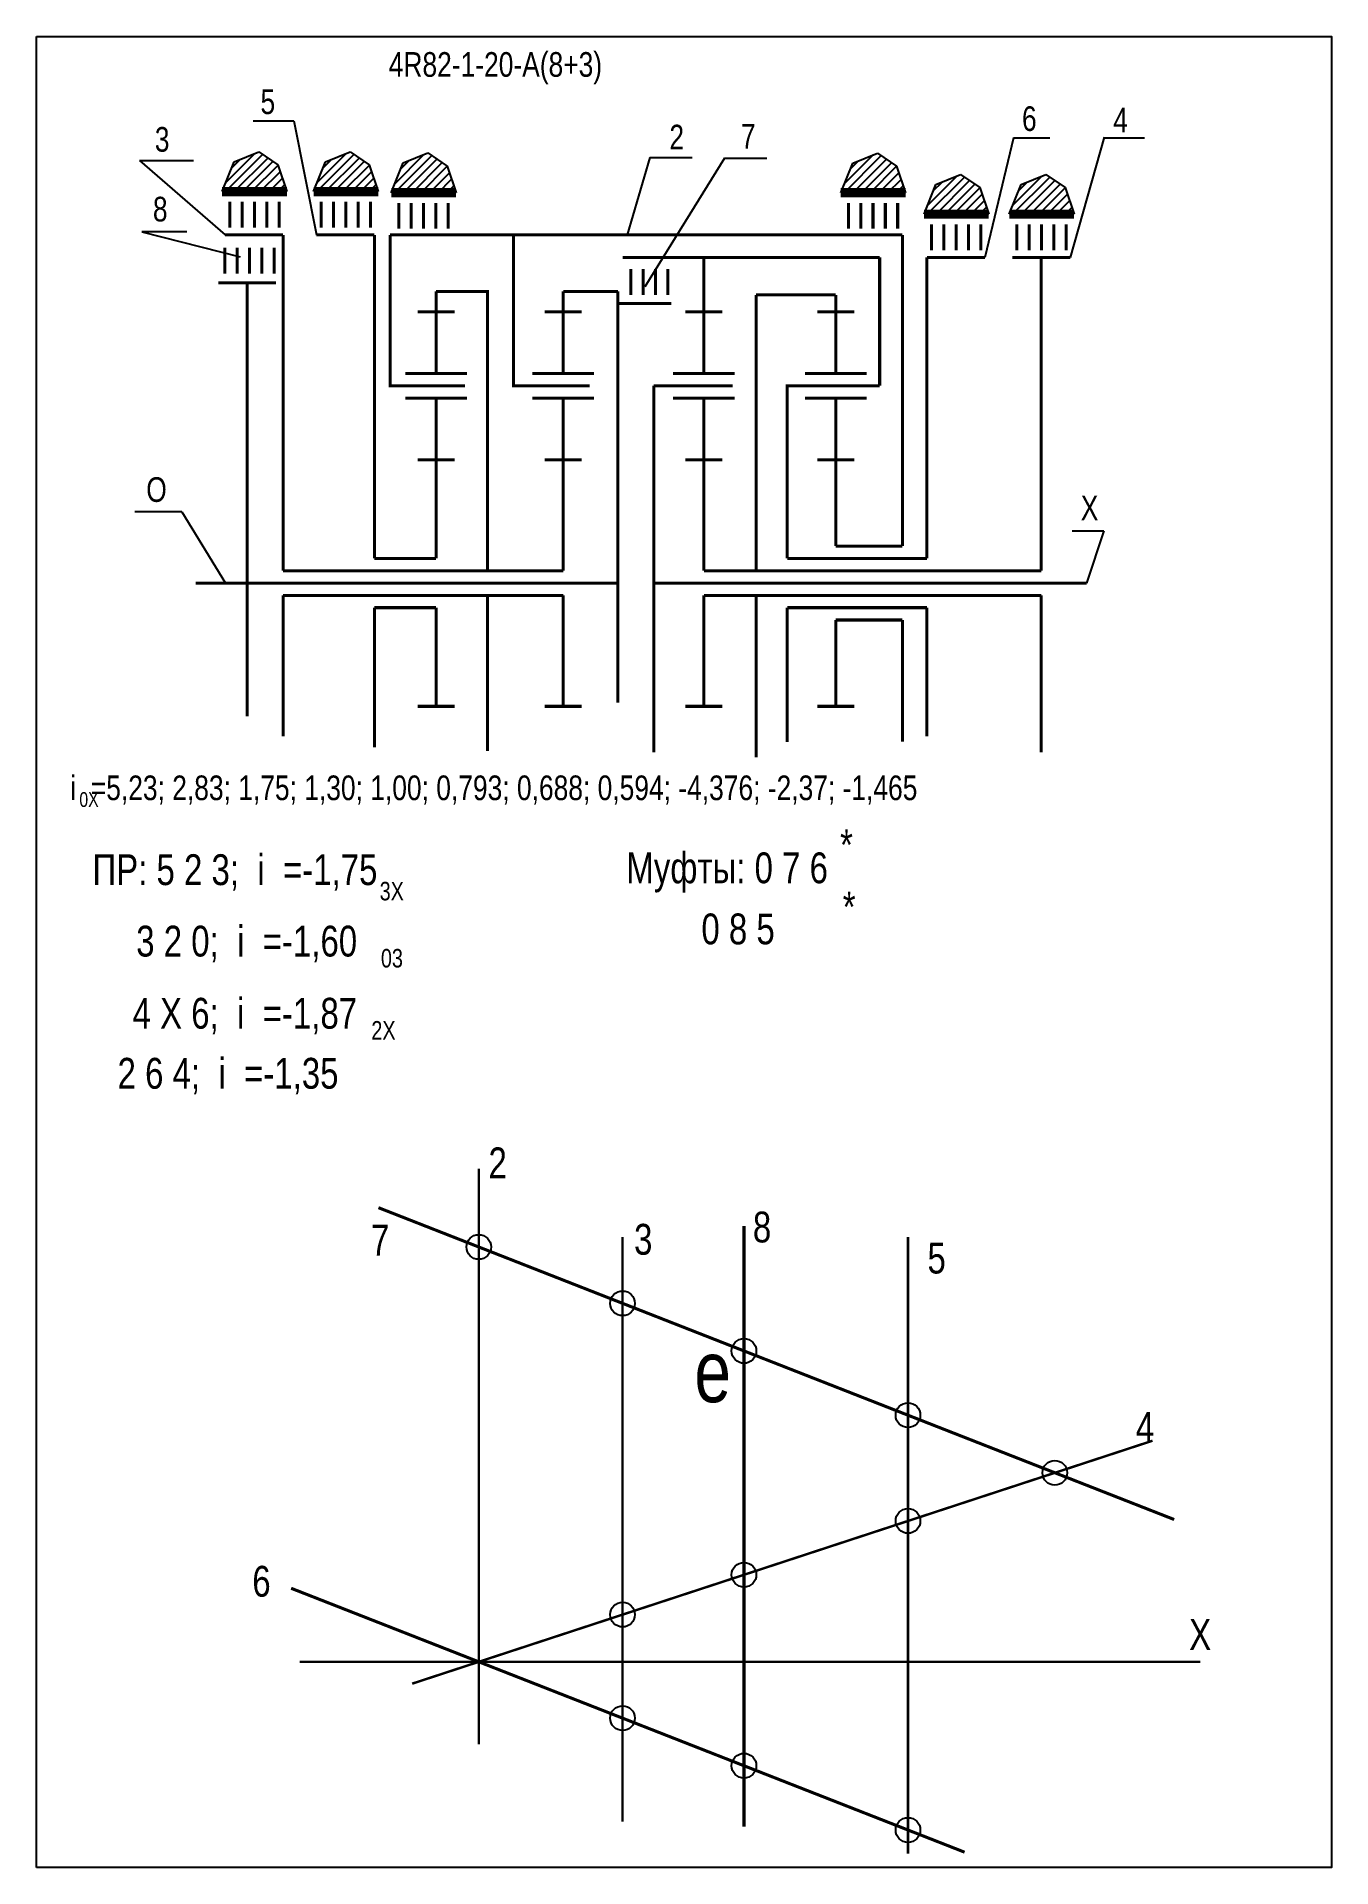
# Model space of a CAD drawing. Extents: x -352 to -142, y 153 to 450.
import ezdxf

# ---------------------------------------------------------------- set-up
doc = ezdxf.new("R2010")
doc.units = 0
doc.header["$LTSCALE"] = 15
doc.layers.get('0').update_dxf_attribs({"linetype": 'CONTINUOUS'})
doc.layers.add('DIM', color=92, linetype='CONTINUOUS')
doc.layers.add('MAIN', color=5, linetype='CONTINUOUS')
doc.styles.add('AMK', font='amk.shx', dxfattribs={"width": 0.8})

msp = doc.modelspace()

# ---------------------------------------------------------------- hatches: boundary and pattern name
at = {"layer": 'DIM'}
h = msp.add_hatch(dxfattribs=at)
h.set_pattern_fill('_USER', color=0, angle=45, style=0, pattern_type=0)
h.set_pattern_definition([(45, (-70.0962, -0.9755), (-0.7071068, 0.7071068), [])])
h.paths.add_polyline_path([(-320.39, 429.54), (-322.34, 424.72), (-311.84, 424.72), (-313.29, 429.05), (-316.4, 431.16)])
h = msp.add_hatch(dxfattribs=at)
h.set_pattern_fill('_USER', color=0, angle=45, style=0, pattern_type=0)
h.set_pattern_definition([(45, (-55.2742, -0.9755), (-0.7071068, 0.7071068), [])])
h.paths.add_polyline_path([(-305.57, 429.54), (-307.51, 424.72), (-297.02, 424.72), (-298.47, 429.05), (-301.58, 431.16)])
h = msp.add_hatch(dxfattribs=at)
h.set_pattern_fill('_USER', color=0, angle=45, style=0, pattern_type=0)
h.set_pattern_definition([(45, (-42.6628, -1.149), (-0.7071068, 0.7071068), [])])
h.paths.add_polyline_path([(-292.96, 429.37), (-294.9, 424.55), (-284.41, 424.55), (-285.86, 428.87), (-288.97, 430.99)])
h = msp.add_hatch(dxfattribs=at)
h.set_pattern_fill('_USER', color=0, angle=45, style=0, pattern_type=0)
h.set_pattern_definition([(45, (30.2416, -1.1564), (-0.7071068, 0.7071068), [])])
h.paths.add_polyline_path([(-220.05, 429.36), (-222, 424.54), (-211.5, 424.54), (-212.95, 428.86), (-216.07, 430.98)])
h = msp.add_hatch(dxfattribs=at)
h.set_pattern_fill('_USER', color=0, angle=45, style=0, pattern_type=0)
h.set_pattern_definition([(45, (43.7392, -4.638), (-0.7071068, 0.7071068), [])])
h.paths.add_polyline_path([(-206.56, 425.88), (-208.5, 421.06), (-198, 421.06), (-199.45, 425.38), (-202.57, 427.5)])
h = msp.add_hatch(dxfattribs=at)
h.set_pattern_fill('_USER', color=0, angle=45, style=0, pattern_type=0)
h.set_pattern_definition([(45, (57.5724, -4.638), (-0.7071068, 0.7071068), [])])
h.paths.add_polyline_path([(-192.72, 425.88), (-194.67, 421.06), (-184.17, 421.06), (-185.62, 425.38), (-188.74, 427.5)])

# ---------------------------------------------------------------- linework, layer by layer
at = {"const_width": 0.4}
for points in [[(-280.72, 266.24), (-280.72, 172.82)], [(-257.4, 255.14), (-257.4, 160.27)], [(-211.1, 255.14), (-211.1, 155.11)], [(-291.52, 182.67), (-171.44, 222.08)]]:
    msp.add_lwpolyline(points, dxfattribs=at)
at = {"layer": 'DIM', "color": 0}
for p, q in [((-317.29, 436.19), (-310.72, 436.19)), ((-310.72, 436.19), (-307.05, 417.71)), ((-320.39, 429.54), (-316.4, 431.16)), ((-316.4, 431.16), (-313.29, 429.05)), ((-305.57, 429.54), (-301.58, 431.16)), ((-301.58, 431.16), (-298.47, 429.05)), ((-292.96, 429.37), (-288.97, 430.99)), ((-288.97, 430.99), (-285.86, 428.87)), ((-220.05, 429.36), (-216.07, 430.98)), ((-216.07, 430.98), (-212.95, 428.86)), ((-193.99, 433.45), (-198.62, 414.04)), ((-193.99, 433.45), (-188.08, 433.45)), ((-179.26, 433.57), (-184.79, 414.04)), ((-179.3, 433.45), (-172.73, 433.45)), ((-335.73, 429.76), (-327.01, 429.76)), ((-335.73, 429.76), (-321.87, 417.71)), ((-322.34, 424.72), (-320.39, 429.54)), ((-313.29, 429.05), (-311.84, 424.72)), ((-307.51, 424.72), (-305.57, 429.54)), ((-298.47, 429.05), (-297.02, 424.72)), ((-294.9, 424.55), (-292.96, 429.37)), ((-285.86, 428.87), (-284.41, 424.55)), ((-252.96, 430.28), (-256.64, 417.71)), ((-240.87, 430.13), (-253.78, 409.26)), ((-252.96, 430.28), (-246.11, 430.28)), ((-240.87, 430.13), (-234.01, 430.13)), ((-222, 424.54), (-220.05, 429.36)), ((-212.95, 428.86), (-211.5, 424.54)), ((-208.5, 421.06), (-206.56, 425.88)), ((-206.56, 425.88), (-202.57, 427.5)), ((-202.57, 427.5), (-199.45, 425.38)), ((-199.45, 425.38), (-198, 421.06)), ((-194.67, 421.06), (-192.72, 425.88)), ((-192.72, 425.88), (-188.74, 427.5)), ((-188.74, 427.5), (-185.62, 425.38)), ((-185.62, 425.38), (-184.17, 421.06)), ((-321.08, 424.53), (-314.17, 424.53)), ((-306.26, 424.53), (-299.35, 424.53)), ((-220.75, 424.35), (-213.83, 424.35)), ((-207.25, 420.87), (-200.33, 420.87)), ((-193.41, 420.87), (-186.5, 420.87)), ((-328.09, 418.18), (-335.35, 418.18)), ((-335.35, 418.18), (-319.42, 414.16)), ((-328.9, 372.77), (-336.51, 372.77)), ((-328.9, 372.77), (-321.77, 361.22)), ((-184.46, 369.68), (-179.32, 369.68)), ((-179.32, 369.68), (-182.14, 361.22))]:
    msp.add_line(p, q, dxfattribs=at)
for points, const_width in [([(-312.46, 417.71), (-312.46, 363.22)], 0.5), ([(-302.14, 417.71), (-297.64, 417.71)], 0.5), ([(-297.64, 417.71), (-297.64, 365.22)], 0.5), ([(-293.04, 393.22), (-295.09, 393.22), (-295.09, 417.71)], 0.5), ([(-295.09, 417.71), (-212.01, 417.71)], 0.5), ([(-271.81, 393.22), (-275.09, 393.22), (-275.09, 417.71)], 0.5), ([(-212.01, 417.71), (-212.01, 367.22)], 0.5), ([(-215.69, 414.04), (-257.37, 414.04)], 0.5), ([(-244.2, 405.22), (-244.2, 414.04)], 0.5), ([(-215.69, 393.22), (-215.69, 414.04)], 0.5), ([(-208.04, 365.22), (-208.04, 414.04)], 0.5), ([(-189.5, 414.04), (-189.5, 363.22)], 0.5), ([(-322.98, 409.92), (-313.59, 409.92)], 0.5), ([(-318.28, 409.92), (-318.28, 339.6)], 0.5), ([(-287.63, 408.53), (-279.32, 408.53), (-279.32, 363.22)], 0.5), ([(-267.02, 408.53), (-258.15, 408.53)], 0.5), ([(-258.15, 361.22), (-258.15, 408.53)], 0.5), ([(-235.74, 407.96), (-222.81, 407.96)], 0.5), ([(-235.74, 407.96), (-235.74, 363.22)], 0.5), ([(-291.87, 393.22), (-293.04, 393.22)], 0.5), ([(-252.33, 393.22), (-252.33, 361.22)], 0.5), ([(-226.84, 393.22), (-230.69, 393.22), (-230.69, 365.22)], 0.5), ([(-297.64, 365.22), (-287.63, 365.22)], 0.5), ([(-230.69, 365.22), (-208.04, 365.22)], 0.5), ([(-230.69, 365.22), (-226.62, 365.22)], 0.5), ([(-222.81, 367.22), (-212.01, 367.22)], 0.5), ([(-312.46, 363.22), (-279.32, 363.22)], 0.5), ([(-285.17, 363.22), (-267.02, 363.22)], 0.5), ([(-189.5, 363.22), (-244.2, 363.22)], 0.5), ([(-326.63, 361.22), (-258.15, 361.22)], 0.5), ([(-312.46, 359.22), (-279.32, 359.22)], 0.5), ([(-312.46, 359.22), (-312.46, 336.37)], 0.5), ([(-285.17, 359.22), (-267.02, 359.22)], 0.5), ([(-279.32, 359.22), (-279.32, 333.98)], 0.5), ([(-258.15, 341.84), (-258.15, 361.22)], 0.5), ([(-252.33, 361.22), (-182.14, 361.22)], 0.5), ([(-252.33, 361.22), (-252.33, 333.75)], 0.5), ([(-189.5, 359.22), (-244.2, 359.22)], 0.5), ([(-237.9, 361.22), (-231.85, 361.22)], 0.5), ([(-235.74, 359.22), (-235.74, 332.96)], 0.5), ([(-189.5, 359.22), (-189.5, 333.78)], 0.5), ([(-297.64, 357.22), (-287.63, 357.22)], 0.5), ([(-297.64, 357.22), (-297.64, 334.58)], 0.5), ([(-230.69, 357.22), (-208.04, 357.22)], 0.5), ([(-230.69, 357.22), (-226.62, 357.22)], 0.5), ([(-230.69, 357.22), (-230.69, 335.44)], 0.5), ([(-208.04, 357.22), (-208.04, 336.33)], 0.5), ([(-222.81, 355.22), (-212.01, 355.22)], 0.5), ([(-212.01, 355.22), (-212.01, 335.48)], 0.5), ([(-167.93, 209.3), (-296.99, 259.89)], 0.5), ([(-237.7, 256.94), (-237.7, 159.48)], 0.5), ([(-201.92, 155.33), (-311.16, 198.15)], 0.5), ([(-309.78, 186.22), (-163.68, 186.22)], 0.4)]:
    msp.add_lwpolyline(points, dxfattribs=dict(at, const_width=const_width))
for centre in [(-280.72, 253.51), (-257.4, 244.37), (-237.7, 236.65), (-211.1, 226.22), (-187.29, 216.88), (-211.1, 209.07), (-237.7, 200.34), (-257.4, 193.87), (-257.4, 177.08), (-237.7, 169.36), (-211.1, 158.93)]:
    msp.add_circle(centre, 2, dxfattribs=at)
at = {"layer": 'MAIN'}
for points in [[(-352.43, 152.87), (-352.43, 449.87)], [(-352.43, 449.87), (-142.43, 449.87), (-142.43, 152.87), (-352.43, 152.87)]]:
    msp.add_lwpolyline(points, dxfattribs=at)
at = {"layer": 'MAIN', "color": 0}
for points, const_width in [([(-322.34, 424.72), (-311.84, 424.72)], 1.5), ([(-307.51, 424.72), (-297.02, 424.72)], 1.5), ([(-294.9, 424.55), (-284.41, 424.55)], 1.5), ([(-222, 424.54), (-211.5, 424.54)], 1.5), ([(-313.1, 423.07), (-313.1, 418.88)], 0.5), ([(-298.28, 423.07), (-298.28, 418.88)], 0.5), ([(-285.67, 422.9), (-285.67, 418.7)], 0.5), ([(-212.77, 422.89), (-212.77, 418.69)], 0.5), ([(-208.5, 421.06), (-198, 421.06)], 1.5), ([(-194.67, 421.06), (-184.17, 421.06)], 1.5), ([(-199.27, 419.41), (-199.27, 415.21)], 0.5), ([(-185.43, 419.41), (-185.43, 415.21)], 0.5), ([(-321.87, 417.71), (-312.46, 417.71)], 0.5), ([(-313.91, 415.62), (-313.91, 411.42)], 0.5), ([(-307.05, 417.71), (-297.64, 417.71)], 0.5), ([(-208.04, 414.04), (-198.62, 414.04)], 0.5), ([(-194.2, 414.04), (-184.79, 414.04)], 0.5), ([(-250.06, 412.17), (-250.06, 407.97)], 0.5), ([(-287.63, 405.22), (-287.63, 408.53)], 0.5), ([(-267.02, 405.22), (-267.02, 408.53)], 0.5), ([(-222.81, 395.22), (-222.81, 407.96)], 0.5), ([(-287.63, 405.22), (-290.63, 405.22)], 0.5), ([(-287.63, 395.22), (-287.63, 405.22)], 0.5), ([(-287.63, 405.22), (-284.63, 405.22)], 0.5), ([(-267.02, 405.22), (-270.02, 405.22)], 0.5), ([(-267.02, 395.22), (-267.02, 405.22)], 0.5), ([(-267.02, 405.22), (-264.02, 405.22)], 0.5), ([(-258.15, 406.59), (-249.48, 406.59)], 0.5), ([(-244.2, 405.22), (-247.2, 405.22)], 0.5), ([(-244.2, 395.22), (-244.2, 405.22)], 0.5), ([(-244.2, 405.22), (-241.2, 405.22)], 0.5), ([(-222.81, 405.22), (-225.81, 405.22)], 0.5), ([(-222.81, 405.22), (-219.81, 405.22)], 0.5), ([(-282.97, 393.22), (-291.87, 393.22)], 0.5), ([(-262.71, 393.22), (-271.81, 393.22)], 0.5), ([(-239.55, 393.22), (-252.33, 393.22)], 0.5), ([(-215.69, 393.22), (-226.84, 393.22)], 0.5), ([(-287.63, 391.22), (-292.63, 391.22)], 0.5), ([(-287.63, 381.22), (-287.63, 391.22), (-282.63, 391.22)], 0.5), ([(-267.02, 391.22), (-272.02, 391.22)], 0.5), ([(-267.02, 381.22), (-267.02, 391.22), (-262.02, 391.22)], 0.5), ([(-244.2, 391.22), (-249.2, 391.22)], 0.5), ([(-244.2, 381.22), (-244.2, 391.22), (-239.2, 391.22)], 0.5), ([(-222.81, 391.22), (-227.81, 391.22)], 0.5), ([(-222.81, 381.22), (-222.81, 391.22), (-217.81, 391.22)], 0.5), ([(-287.63, 381.22), (-290.63, 381.22)], 0.5), ([(-287.63, 365.22), (-287.63, 381.22)], 0.5), ([(-287.63, 381.22), (-284.63, 381.22)], 0.5), ([(-267.02, 381.22), (-270.02, 381.22)], 0.5), ([(-267.02, 363.22), (-267.02, 381.22)], 0.5), ([(-267.02, 381.22), (-264.02, 381.22)], 0.5), ([(-244.2, 381.22), (-247.2, 381.22)], 0.5), ([(-244.2, 363.22), (-244.2, 381.22)], 0.5), ([(-244.2, 381.22), (-241.2, 381.22)], 0.5), ([(-222.81, 381.22), (-225.81, 381.22)], 0.5), ([(-222.81, 367.22), (-222.81, 381.22)], 0.5), ([(-222.81, 381.22), (-219.81, 381.22)], 0.5), ([(-267.02, 359.22), (-267.02, 341.22)], 0.5), ([(-244.2, 359.22), (-244.2, 341.22)], 0.5), ([(-287.63, 357.22), (-287.63, 341.22)], 0.5), ([(-222.81, 355.22), (-222.81, 341.22)], 0.5), ([(-287.63, 341.22), (-290.63, 341.22)], 0.5), ([(-287.63, 341.22), (-284.63, 341.22)], 0.5), ([(-267.02, 341.22), (-270.02, 341.22)], 0.5), ([(-267.02, 341.22), (-264.02, 341.22)], 0.5), ([(-244.2, 341.22), (-247.2, 341.22)], 0.5), ([(-244.2, 341.22), (-241.2, 341.22)], 0.5), ([(-222.81, 341.22), (-225.81, 341.22)], 0.5), ([(-222.81, 341.22), (-219.81, 341.22)], 0.5)]:
    msp.add_lwpolyline(points, dxfattribs=dict(at, const_width=const_width))
for points in [[(-321.1, 423.07, 0.5, 0.5, 0), (-321.1, 418.88, 0.5, 0.5, 0)], [(-319.1, 423.07, 0.5, 0.5, 0), (-319.1, 418.88, 0.5, 0.5, 0)], [(-317.1, 423.07, 0.5, 0.5, 0), (-317.1, 418.88, 0.5, 0.5, 0)], [(-315.1, 423.07, 0.5, 0.5, 0), (-315.1, 418.88, 0.5, 0.5, 0)], [(-306.28, 423.07, 0.5, 0.5, 0), (-306.28, 418.88, 0.5, 0.5, 0)], [(-304.28, 423.07, 0.5, 0.5, 0), (-304.28, 418.88, 0.5, 0.5, 0)], [(-302.28, 423.07, 0.5, 0.5, 0), (-302.28, 418.88, 0.5, 0.5, 0)], [(-300.28, 423.07, 0.5, 0.5, 0), (-300.28, 418.88, 0.5, 0.5, 0)], [(-293.67, 422.9, 0.5, 0.5, 0), (-293.67, 418.7, 0.5, 0.5, 0)], [(-291.67, 422.9, 0.5, 0.5, 0), (-291.67, 418.7, 0.5, 0.5, 0)], [(-289.67, 422.9, 0.5, 0.5, 0), (-289.67, 418.7, 0.5, 0.5, 0)], [(-287.67, 422.9, 0.5, 0.5, 0), (-287.67, 418.7, 0.5, 0.5, 0)], [(-220.77, 422.89, 0.5, 0.5, 0), (-220.77, 418.69, 0.5, 0.5, 0)], [(-218.77, 422.89, 0.5, 0.5, 0), (-218.77, 418.69, 0.5, 0.5, 0)], [(-216.77, 422.89, 0.5, 0.5, 0), (-216.77, 418.69, 0.5, 0.5, 0)], [(-214.77, 422.89, 0.5, 0.5, 0), (-214.77, 418.69, 0.5, 0.5, 0)], [(-207.27, 419.41, 0.5, 0.5, 0), (-207.27, 415.21, 0.5, 0.5, 0)], [(-205.27, 419.41, 0.5, 0.5, 0), (-205.27, 415.21, 0.5, 0.5, 0)], [(-203.27, 419.41, 0.5, 0.5, 0), (-203.27, 415.21, 0.5, 0.5, 0)], [(-201.27, 419.41, 0.5, 0.5, 0), (-201.27, 415.21, 0.5, 0.5, 0)], [(-193.43, 419.41, 0.5, 0.5, 0), (-193.43, 415.21, 0.5, 0.5, 0)], [(-191.43, 419.41, 0.5, 0.5, 0), (-191.43, 415.21, 0.5, 0.5, 0)], [(-189.43, 419.41, 0.5, 0.5, 0), (-189.43, 415.21, 0.5, 0.5, 0)], [(-187.43, 419.41, 0.5, 0.5, 0), (-187.43, 415.21, 0.5, 0.5, 0)], [(-321.91, 415.62, 0.5, 0.5, 0), (-321.91, 411.42, 0.5, 0.5, 0)], [(-319.91, 415.62, 0.5, 0.5, 0), (-319.91, 411.42, 0.5, 0.5, 0)], [(-317.91, 415.62, 0.5, 0.5, 0), (-317.91, 411.42, 0.5, 0.5, 0)], [(-315.91, 415.62, 0.5, 0.5, 0), (-315.91, 411.42, 0.5, 0.5, 0)], [(-256.06, 412.17, 0.5, 0.5, 0), (-256.06, 407.97, 0.5, 0.5, 0)], [(-254.06, 412.17, 0.5, 0.5, 0), (-254.06, 407.97, 0.5, 0.5, 0)], [(-252.06, 412.17, 0.5, 0.5, 0), (-252.06, 407.97, 0.5, 0.5, 0)], [(-282.63, 395.22, 0.5, 0.5, 0), (-292.63, 395.22, 0.5, 0.5, 0)], [(-262.02, 395.22, 0.5, 0.5, 0), (-272.02, 395.22, 0.5, 0.5, 0)], [(-239.2, 395.22, 0.5, 0.5, 0), (-249.2, 395.22, 0.5, 0.5, 0)], [(-217.81, 395.22, 0.5, 0.5, 0), (-227.81, 395.22, 0.5, 0.5, 0)]]:
    msp.add_lwpolyline(points, format="xyseb", dxfattribs=at)

# ---------------------------------------------------------------- texts
at = {"layer": 'DIM', "color": 0, "style": 'AMK', "width": 0.8}
for s, height, p in [('4R82-1-20-A(8+3)', 4, (-295.32, 443.35)), ('5', 4, (-316.12, 437.3)), ('6', 4, (-192.61, 434.56)), ('4', 4, (-177.82, 434.33)), ('3', 4, (-333.26, 431.2)), ('2', 4, (-249.8, 431.57)), ('7', 4, (-238.2, 431.7)), ('8', 4, (-333.57, 419.88)), ('O', 4, (-334.65, 374.39)), ('X', 4, (-183.08, 371.4)), ('i  =5,23; 2,83; 1,75; 1,30; 1,00; 0,793; 0,688; 0,594; -4,376; -2,37; -1,465', 4, (-346.97, 326)), ('0X', 2.4, (-345.5, 324.9)), ('*', 5, (-222.12, 316.25)), (' ПР: 5 2 3;  i  =-1,75', 5, (-344.86, 312.22)), ('Муфты: 0 7 6', 5, (-256.78, 312.52)), ('3X', 3, (-296.79, 309.74)), ('*', 5, (-221.69, 306.18)), ('       0 8 5', 5, (-255.01, 302.61)), ('    3 2 0;  i  =-1,60', 5, (-342.22, 300.63)), ('03', 3, (-296.59, 298.86)), ('    4 X 6;  i  =-1,87', 5, (-342.82, 288.93)), ('2X', 3, (-298.14, 287.16)), ('     2 6 4;  i  =-1,35', 5, (-346.73, 279.19)), ('2', 5, (-279.14, 264.66)), ('8', 5, (-236.26, 254.25)), ('7', 5, (-298.21, 252.12)), ('3', 5, (-255.53, 252.26)), ('5', 5, (-207.94, 249.21)), ('e', 10, (-245.75, 228.33)), ('4', 5, (-174.15, 221.76)), ('6', 5, (-317.45, 196.78)), ('X', 5, (-165.5, 188.14))]:
    msp.add_text(s, height=height, dxfattribs=at).set_placement(p)

doc.saveas('drawing.dxf')
